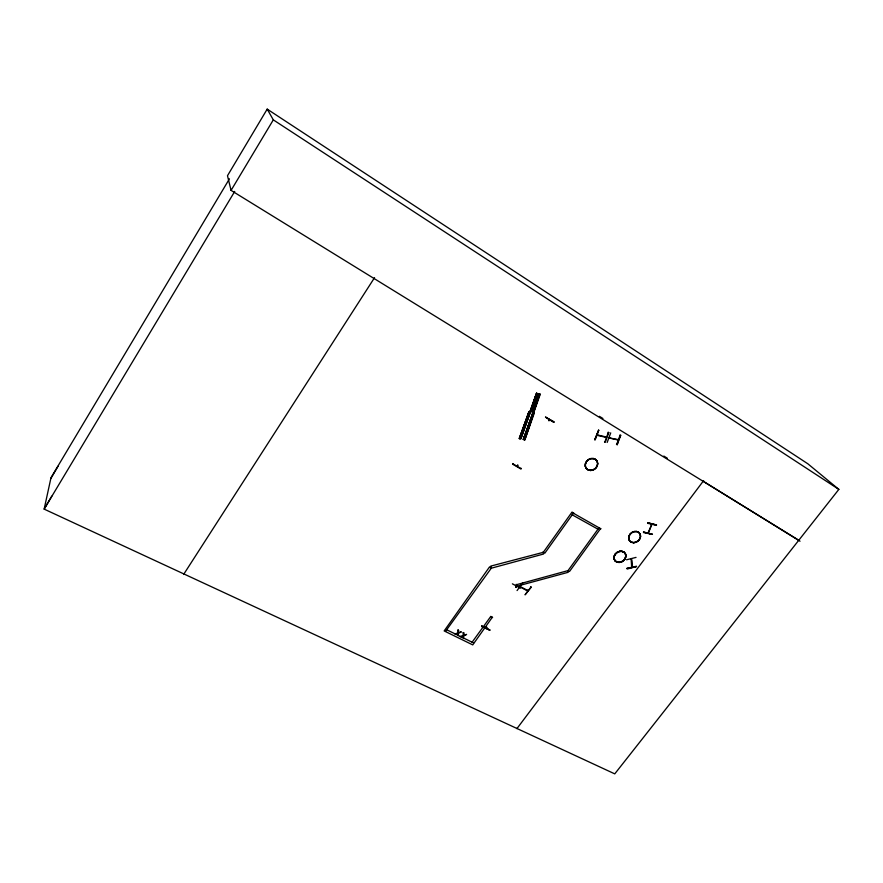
<?xml version="1.0" encoding="UTF-8"?>
<svg xmlns="http://www.w3.org/2000/svg" width="883" height="883" viewBox="0 0 883 883"><rect width="100%" height="100%" fill="white"/><g stroke="black" fill="none" stroke-linecap="round" stroke-linejoin="round"><path stroke-width="1.32" d="M489.844 629.954L481.853 626.003M454.922 634.016L457.891 632.879L457.891 629.899M458.42 632.945L458.299 635.672M460.186 636.588L463.145 635.462L463.156 632.493M463.674 635.528L463.553 638.243M457.802 633.199L457.681 635.363M458.542 633.232L461.345 631.831L458.498 632.625L458.509 630.208M463.067 635.782L462.935 637.934M463.796 635.815L466.599 634.413L463.763 635.208L463.763 632.791M631.555 566.842C633.332 569.601 631.831 556.831 631.312 559.524M626.533 559.789L636.047 557.394M486.721 627.559L486.136 628.299L486.61 627.085M517.25 466.202L517.736 464.966M516.18 584.325C518.542 585.661 514.48 588.398 516.367 586.146M549.634 419.745L548.939 420.716L549.943 419.977M647.99 532.979L651.853 524.347M643.53 531.963L652.394 534.392L643.508 532.548L643.541 531.886M519.237 438.553L528.906 411.953L519.237 438.553L520.01 438.73L529.347 412.129L528.652 411.975M519.524 438.553L528.862 411.953M520.186 438.774L529.535 412.162L530.308 412.35L520.849 438.928L530.297 412.361M536.522 393.244L530.308 411.346M536.632 393.354L530.109 411.346L536.434 393.354L539.888 394.127L533.464 412.151L532.736 411.975L539.325 394.028M530.948 411.5L537.581 393.63L536.599 393.31M531.246 411.621L537.537 393.63M523.553 439.491L532.813 412.847L523.928 439.657M523.299 439.513L532.913 412.924L523.178 439.469M532.99 411.997L539.248 393.973L540.23 394.282L533.884 412.262L530.098 411.335L530.992 411.511M533.63 412.151L539.822 394.039M534.204 413.31L524.844 439.866L533.774 413.067L523.453 439.403M524.259 439.723L533.52 413.145M598.674 430.253L595.153 439.9M598.795 430.319L594.734 439.833L598.553 430.109M596.963 435.308L598.023 435.153M605.539 437.35L606.433 437.438M608.784 432.582L605.241 442.173L604.535 441.853M607.173 442.46L610.727 432.869M608.994 437.913L610.164 437.813L609.115 437.571M618.398 440.032L617.36 439.789L618.519 439.701M617.195 444.745L620.054 434.855M616.489 444.414L620.771 435.198L617.162 444.723M647.813 522.78L656.599 524.988L647.846 522.802M517.03 465.948L517.868 465.341L517.052 465.838M548.994 420.584L549.866 420.065M485.926 628.078L486.765 627.438L486.334 626.941M516.566 586.478L515.793 586.941M481.919 626.279L489.977 630.241L481.688 626.599L481.886 625.926M512.758 463.542L512.604 464.16L520.926 469.016L521.102 468.31M512.835 463.785L521.158 468.63M50.806 478.575L58.046 466.246M51.777 496.18L44.15 509.116L614.756 773.872L838.85 489.392L807.79 463.752L267.196 109.128L227.483 175.728L231.07 190.386L798.85 540.275M648.387 533.177L651.687 524.513M229.459 178.808L50.993 477.725L44.15 509.116L234.723 191.434M231.07 190.386L273.311 119.867L267.196 109.128M183.598 574.48L374.547 277.659M545.451 417.085L553.906 422.372L554.259 421.886L545.65 417.184L553.74 422.151M492.416 617.118L472.747 644.899L444.16 630.926L489.502 566.963M543.056 551.941L543.575 554.027L491.29 568.199L445.584 631.279M490.86 616.334L472.096 642.206M490.76 566.102L543.288 552.328L572.041 512.052M597.968 529.193L572.151 514.789L573.056 512.824M543.288 552.328L544.833 553.166L573.575 512.924M516.058 587.085L516.599 586.411M522.835 582.67L517.063 590.572M520.617 587.305L520.164 586.577M600.628 528.476L569.502 571.478L567.99 570.661L599.127 527.615M520.473 588.199L512.394 583.829M527.405 590.319L527.846 591.047M527.372 590.352L526.787 590.241M530.948 587.007L525.054 594.833L531.29 587.206L530.705 586.709M517.328 728.078L516.919 728.63L703.641 480.617M656.378 525.363L647.625 523.288M549.414 419.878L548.729 420.451M631.124 559.071L631.698 567.592M618.255 440.032L609.093 437.935L618.409 439.635M457.924 633.486L455.573 634.336M463.189 636.069L460.838 636.908M527.725 591.025L519.966 586.853M516.4 584.723L567.935 570.628L568.199 572.294L516.643 586.29M524.16 439.701L524.899 439.866M597.316 434.922L606.378 437.019M626.952 568.42L636.599 566.522L627.129 569.038M636.4 566.268L626.93 568.332M519.944 438.73L529.336 412.129M530.573 411.467L536.897 393.476M533.211 412.107L539.513 394.116M533.774 413.134L524.513 439.712M597.063 435.33L606.334 437.416M608.795 432.593L608.078 432.251M530.915 409.48L534.204 410.264M533.663 401.666L536.886 402.372M643.663 532.173L652.471 534.292M608.321 432.449L604.833 442.074M458.012 630.186L458.63 630.495M463.277 632.78L463.895 633.078M491.058 616.753L492.615 617.537M489.701 567.361L491.29 568.199L490.959 566.5M520.242 586.621L528.023 590.661M572.294 512.427L573.84 513.299M573.321 513.189L600.904 528.84M599.414 416.334L602.923 418.498M663.828 456.058L667.338 458.222M703.177 481.235L800.031 541.224M273.311 119.867L838.85 489.392M539.182 395.871L535.882 395.076M538.751 397.096L535.451 396.301M538.1 398.917L534.8 398.134M537.537 400.551L534.237 399.756M473.652 642.967L446.677 629.756M590.683 470.496A6.545 5.651 -37.5 0 0 597.261 461.445A6.567 5.673 -37.5 0 0 586.555 461.544A6.567 5.673 -37.5 0 0 590.683 470.518A6.567 5.673 -37.5 0 0 597.272 461.445A6.545 5.651 -37.5 0 0 586.555 461.544A6.545 5.651 -37.5 0 0 590.683 470.496M590.55 470.308A6.534 5.64 -37.5 0 0 597.107 461.279A6.534 5.64 -37.5 0 0 586.433 461.379A6.534 5.64 -37.5 0 0 590.55 470.308M633.817 542.802A6.302 5.243 -35.8 0 0 640.23 534.226A6.302 5.243 -35.8 0 0 630.02 534.48A6.302 5.243 -35.8 0 0 633.817 542.802M633.663 542.604A6.302 5.243 -35.8 0 0 640.087 534.038A6.302 5.243 -35.8 0 0 629.877 534.281A6.302 5.243 -35.8 0 0 633.663 542.604A6.291 5.232 -35.8 0 0 640.076 534.049A6.291 5.232 -35.8 0 0 629.888 534.303A6.291 5.232 -35.8 0 0 633.674 542.592M619.126 562.46A6.269 5.199 -34.4 0 0 625.484 553.972A6.302 5.232 -34.4 0 0 615.263 554.248A6.302 5.232 -34.4 0 0 619.115 562.493A6.302 5.232 -34.4 0 0 625.517 553.961A6.269 5.199 -34.4 0 0 615.285 554.27A6.269 5.199 -34.4 0 0 619.126 562.46M618.983 562.261A6.247 5.188 -34.4 0 0 625.33 553.784A6.247 5.188 -34.4 0 0 615.164 554.082A6.302 5.232 -34.4 0 0 619.038 562.383A6.302 5.232 -34.4 0 0 625.44 553.851A6.302 5.232 -34.4 0 0 615.186 554.138A6.247 5.188 -34.4 0 0 618.983 562.261"/></g></svg>
